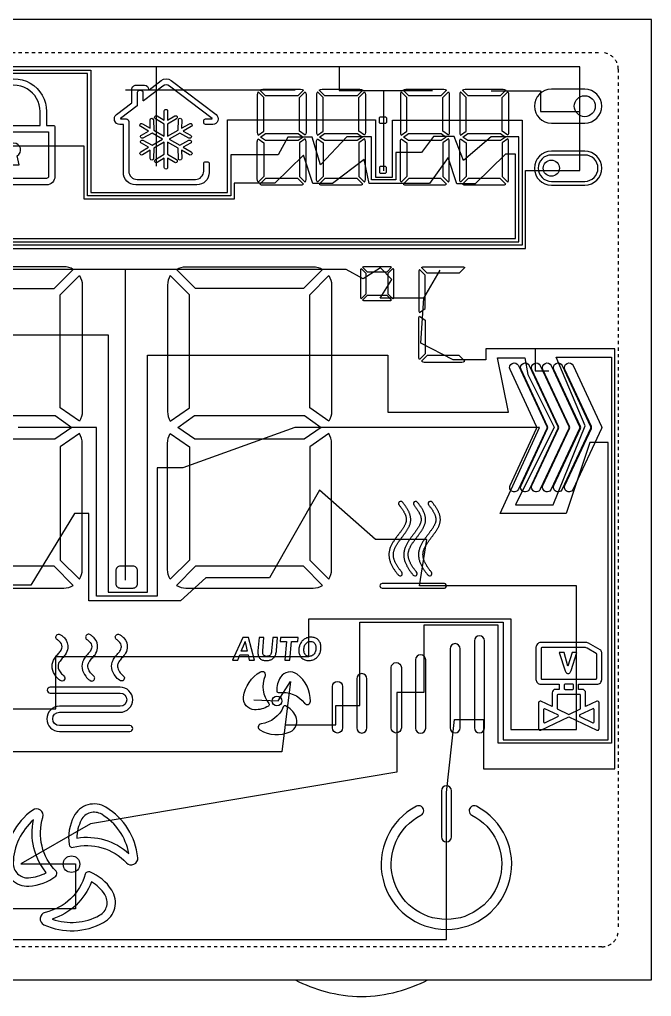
# Model space of a CAD drawing. Header units: millimetres. Extents: x 1946 to 4611, y 2266 to 2855.
# Drawn here: x 3378.2 to 3416.3, y 2679.7 to 2738.7 of the extents above; entities that cross this region are included whole.
import ezdxf

# ---------------------------------------------------------------- set-up
doc = ezdxf.new("R2010")
doc.units = ezdxf.units.MM
doc.linetypes.add('DASHED', pattern=[0.2, 0.1, -0.1])
doc.layers.add('com', color=1, linetype='Continuous')
doc.layers.add('DWG', color=7, linetype='Continuous')

# ---------------------------------------------------------------- blocks, each defined once
blk = doc.blocks.new('SPC')
at = {"layer": 'DWG'}
for points in [[(35.99, 52.44), (35.99, 51.608), (36.378, 51.608, -0.414214), (36.499, 51.487), (36.499, 48.528, -0.414214), (35.986, 48.015), (32.06, 48.015, -0.414214), (31.547, 48.528), (31.547, 51.487, -0.414214), (31.668, 51.608), (32.056, 51.608), (32.056, 52.44, -1.006943)], [(43.017, 53.979), (41.85, 53.092, -0.620396), (41.824, 53.105), (41.824, 53.588, 0.413587), (41.708, 53.704), (41.587, 53.705, 0.41484), (41.471, 53.589), (41.471, 52.811, -0.234266), (41.465, 52.798), (40.454, 52.03, 0.718034), (40.465, 52), (40.794, 52, -0.41411), (40.959, 51.834), (40.959, 48.844, 0.414214), (41.456, 48.346), (44.979, 48.346, 0.414214), (45.476, 48.844), (45.476, 49.299, -0.414214), (45.592, 49.415), (45.691, 49.415, -0.414214), (45.808, 49.299), (45.808, 48.761, -0.414214), (45.062, 48.015), (41.374, 48.015, -0.414214), (40.628, 48.761), (40.628, 51.652, 0.41411), (40.611, 51.668), (40.415, 51.669, -0.718034), (40.215, 52.264), (41.133, 52.963, 0.234266), (41.14, 52.976), (41.14, 53.788, -0.41484), (41.389, 54.036), (41.907, 54.035, -0.413587), (42.155, 53.787), (42.155, 53.773, 0.620396), (42.182, 53.76), (42.917, 54.319, -0.337132), (43.519, 54.319), (46.223, 52.262, -0.718303), (46.022, 51.667), (45.592, 51.667, -0.41411), (45.476, 51.783), (45.476, 51.882, -0.414318), (45.592, 51.998), (45.973, 51.998, 0.718303), (45.983, 52.028), (43.418, 53.979, 0.337132)], [(32.443, 51.608), (35.603, 51.608), (35.603, 52.44, 1.008178), (32.443, 52.441)], [(51.328, 53.791, -0.136063), (51.498, 53.744), (51.155, 53.398), (49.217, 53.398), (48.873, 53.744, -0.136063), (49.044, 53.791)], [(54.906, 53.791, -0.136063), (55.077, 53.744), (54.733, 53.398), (52.795, 53.398), (52.451, 53.744, -0.136063), (52.622, 53.791)], [(59.966, 53.791, -0.136063), (60.137, 53.744), (59.793, 53.398), (57.855, 53.398), (57.511, 53.744, -0.136063), (57.682, 53.791)], [(63.544, 53.791, -0.136063), (63.715, 53.744), (63.371, 53.398), (61.433, 53.398), (61.09, 53.744, -0.136063), (61.26, 53.791)], [(68.476, 51.743, 1), (68.476, 53.791), (66.459, 53.791, 1), (66.459, 51.743)], [(48.712, 51.187, 0.139094), (48.762, 51.013), (49.105, 51.255), (49.105, 53.288), (48.762, 53.634, 0.139094), (48.712, 53.46)], [(51.659, 51.187, -0.139094), (51.61, 51.013), (51.266, 51.255), (51.266, 53.288), (51.61, 53.634, -0.139094), (51.659, 53.46)], [(52.29, 51.187, 0.139094), (52.34, 51.013), (52.683, 51.255), (52.683, 53.288), (52.34, 53.634, 0.139094), (52.29, 53.46)], [(55.237, 51.187, -0.139094), (55.188, 51.013), (54.844, 51.255), (54.844, 53.288), (55.188, 53.634, -0.139094), (55.237, 53.46)], [(57.351, 51.187, 0.139094), (57.4, 51.013), (57.744, 51.255), (57.744, 53.288), (57.4, 53.634, 0.139094), (57.351, 53.46)], [(60.298, 51.187, -0.139094), (60.248, 51.013), (59.905, 51.255), (59.905, 53.288), (60.248, 53.634, -0.139094), (60.298, 53.46)], [(60.929, 51.187, 0.139094), (60.978, 51.013), (61.322, 51.255), (61.322, 53.288), (60.978, 53.634, 0.139094), (60.929, 53.46)], [(63.876, 51.187, -0.139094), (63.826, 51.013), (63.483, 51.255), (63.483, 53.288), (63.826, 53.634, -0.139094), (63.876, 53.46)], [(43.727, 49.365), (43.301, 49.624), (43.301, 49.073, -1.030478), (43.097, 49.073), (43.097, 49.624), (42.67, 49.365, -1), (42.564, 49.54), (43.097, 49.863), (43.097, 50.595), (42.462, 50.229), (42.449, 49.607, -1), (42.245, 49.611), (42.255, 50.11), (41.779, 49.834, -1.030478), (41.676, 50.011), (42.153, 50.286), (41.716, 50.526, -1), (41.814, 50.705), (42.36, 50.406), (42.995, 50.772), (42.36, 51.139), (41.814, 50.839, -1), (41.716, 51.018), (42.153, 51.258), (41.676, 51.533, -1.030478), (41.779, 51.71), (42.255, 51.435), (42.245, 51.933, -1), (42.449, 51.938), (42.462, 51.315), (43.097, 50.949), (43.097, 51.682), (42.564, 52.005, -1), (42.67, 52.179), (43.097, 51.921), (43.097, 52.471, -1.030478), (43.301, 52.471), (43.301, 51.921), (43.727, 52.179, -1), (43.833, 52.005), (43.301, 51.682), (43.301, 50.949), (43.936, 51.315), (43.949, 51.936, -1.021645), (44.153, 51.931), (44.142, 51.435), (44.619, 51.71, -1.030478), (44.721, 51.533), (44.245, 51.258), (44.682, 51.018, -1), (44.583, 50.839), (44.038, 51.139), (43.403, 50.772), (44.038, 50.406), (44.583, 50.705, -1), (44.682, 50.526), (44.245, 50.286), (44.721, 50.011, -1.030478), (44.619, 49.834), (44.142, 50.11), (44.153, 49.611, -1), (43.949, 49.607), (43.936, 50.229), (43.301, 50.595), (43.301, 49.863), (43.833, 49.54, -1.003444)], [(56.159, 52.126), (56.429, 52.126, -0.414214), (56.5, 52.055), (56.5, 51.786, -0.414214), (56.429, 51.715), (56.159, 51.715, -0.414214), (56.088, 51.786), (56.088, 52.055, -0.414214)], [(36.112, 51.221), (36.112, 48.528, -0.414214), (35.986, 48.402), (32.06, 48.402, -0.414214), (31.934, 48.528), (31.934, 51.221)], [(48.712, 50.619, -0.139094), (48.762, 50.793), (49.105, 50.551), (49.105, 48.518), (48.762, 48.172, -0.139094), (48.712, 48.346)], [(51.659, 50.619, 0.139094), (51.61, 50.793), (51.266, 50.551), (51.266, 48.518), (51.61, 48.172, 0.139094), (51.659, 48.346)], [(52.29, 50.619, -0.139094), (52.34, 50.793), (52.683, 50.551), (52.683, 48.518), (52.34, 48.172, -0.139094), (52.29, 48.346)], [(55.237, 50.619, 0.139094), (55.188, 50.793), (54.844, 50.551), (54.844, 48.518), (55.188, 48.172, 0.139094), (55.237, 48.346)], [(57.351, 50.619, -0.139094), (57.4, 50.793), (57.744, 50.551), (57.744, 48.518), (57.4, 48.172, -0.139094), (57.351, 48.346)], [(60.298, 50.619, 0.139094), (60.248, 50.793), (59.905, 50.551), (59.905, 48.518), (60.248, 48.172, 0.139094), (60.298, 48.346)], [(60.929, 50.619, -0.139094), (60.978, 50.793), (61.322, 50.551), (61.322, 48.518), (60.978, 48.172, -0.139094), (60.929, 48.346)], [(63.876, 50.619, 0.139094), (63.826, 50.793), (63.483, 50.551), (63.483, 48.518), (63.826, 48.172, 0.139094), (63.876, 48.346)], [(34.219, 49.774, 3.847294), (33.827, 49.774), (33.706, 49.222), (34.34, 49.222)], [(66.459, 50.046, 1), (66.459, 47.998), (68.476, 47.998, 1), (68.476, 50.046)], [(68.476, 48.227, 1), (68.476, 49.816), (66.459, 49.816, 1), (66.459, 48.227)], [(56.159, 48.715), (56.429, 48.715, 0.414214), (56.5, 48.786), (56.5, 49.055, 0.414214), (56.429, 49.126), (56.159, 49.126, 0.414214), (56.088, 49.055), (56.088, 48.786, 0.414214)], [(51.328, 48.015, 0.136063), (51.498, 48.062), (51.155, 48.408), (49.217, 48.408), (48.873, 48.062, 0.136063), (49.044, 48.015)], [(54.906, 48.015, 0.136063), (55.077, 48.062), (54.733, 48.408), (52.795, 48.408), (52.451, 48.062, 0.136063), (52.622, 48.015)], [(59.966, 48.015, 0.136063), (60.137, 48.062), (59.793, 48.408), (57.855, 48.408), (57.511, 48.062, 0.136063), (57.682, 48.015)], [(63.544, 48.015, 0.136063), (63.715, 48.062), (63.371, 48.408), (61.433, 48.408), (61.09, 48.062, 0.136063), (61.26, 48.015)], [(29.358, 43.069, 0.136063), (28.784, 42.91), (29.938, 41.749), (36.45, 41.749), (37.604, 42.91, 0.136063), (37.031, 43.069)], [(38.144, 34.321, -0.139094), (37.978, 33.736), (36.824, 34.548), (36.824, 41.379), (37.978, 42.54, -0.139094), (38.144, 41.955)], [(43.293, 34.321, 0.139094), (43.459, 33.736), (44.613, 34.548), (44.613, 41.379), (43.459, 42.54, 0.139094), (43.293, 41.955)], [(52.079, 43.069, -0.136063), (52.653, 42.91), (51.499, 41.749), (44.987, 41.749), (43.833, 42.91, -0.136063), (44.406, 43.069)], [(53.193, 34.321, -0.139094), (53.027, 33.736), (51.873, 34.548), (51.873, 41.379), (53.027, 42.54, -0.139094), (53.193, 41.955)], [(54.986, 42.957), (55.265, 42.676), (55.265, 42.047), (55.265, 41.418), (54.986, 41.137, -0.139094), (54.951, 41.26), (54.951, 42.834, -0.139094)], [(56.542, 42.754), (56.821, 43.035, 0.136063), (56.701, 43.069), (55.185, 43.069, 0.136063), (55.064, 43.035), (55.344, 42.754)], [(56.62, 42.047), (56.62, 42.676), (56.9, 42.957, -0.139094), (56.935, 42.834), (56.935, 41.26, -0.139094), (56.9, 41.137), (56.62, 41.418)], [(58.455, 40.473, 0.139094), (58.504, 40.299), (58.846, 40.54), (58.846, 42.567), (58.504, 42.912, 0.139094), (58.455, 42.738)], [(61.062, 43.069, -0.136063), (61.232, 43.021), (60.89, 42.677), (58.957, 42.677), (58.615, 43.021, -0.136063), (58.785, 43.069)], [(56.701, 41.026, 0.136063), (56.821, 41.059), (56.542, 41.34), (55.344, 41.34), (55.064, 41.059, 0.136063), (55.185, 41.026)], [(58.455, 39.907, -0.139094), (58.504, 40.08), (58.846, 39.839), (58.846, 37.812), (58.504, 37.468, -0.139094), (58.455, 37.641)], [(61.062, 37.311, 0.136063), (61.232, 37.358), (60.89, 37.702), (58.957, 37.702), (58.615, 37.358, 0.136063), (58.785, 37.311)], [(63.968, 36.868, -1), (64.468, 37.101), (66.185, 33.421, -0.221646), (66.185, 33.311), (64.471, 29.638, -1.013416), (63.968, 29.864), (65.572, 33.303, 0.221714), (65.572, 33.43)], [(64.629, 36.868, -1), (65.129, 37.101), (66.845, 33.421, -0.221646), (66.845, 33.311), (65.132, 29.638, -1.013416), (64.629, 29.864), (66.233, 33.303, 0.221714), (66.233, 33.43)], [(65.29, 36.868, -1), (65.79, 37.101), (67.506, 33.421, -0.221646), (67.506, 33.311), (65.793, 29.638, -1.013416), (65.29, 29.864), (66.893, 33.303, 0.221714), (66.893, 33.43)], [(65.95, 36.868, -1), (66.45, 37.101), (68.167, 33.421, -0.221646), (68.167, 33.311), (66.453, 29.638, -1.013416), (65.95, 29.864), (67.554, 33.303, 0.221714), (67.554, 33.43)], [(66.611, 36.868, -1), (67.111, 37.101), (68.827, 33.421, -0.221646), (68.827, 33.311), (67.114, 29.638, -1.013416), (66.611, 29.864), (68.215, 33.303, 0.221714), (68.215, 33.43)], [(67.272, 36.868, -1), (67.772, 37.101), (69.488, 33.421, -0.221646), (69.488, 33.311), (67.775, 29.638, -1.013416), (67.272, 29.864), (68.875, 33.303, 0.221714), (68.875, 33.43)], [(38.144, 32.412, 0.139094), (37.978, 32.997), (36.824, 32.185), (36.824, 25.354), (37.978, 24.193, 0.139094), (38.144, 24.778)], [(43.293, 32.412, -0.139094), (43.459, 32.997), (44.613, 32.185), (44.613, 25.354), (43.459, 24.193, -0.139094), (43.293, 24.778)], [(53.193, 32.412, 0.139094), (53.027, 32.997), (51.873, 32.185), (51.873, 25.354), (53.027, 24.193, 0.139094), (53.193, 24.778)], [(57.434, 24.62), (57.422, 24.635), (57.397, 24.665), (57.373, 24.696), (57.349, 24.726), (57.325, 24.757), (57.302, 24.788), (57.279, 24.82), (57.256, 24.851), (57.233, 24.883), (57.211, 24.915), (57.19, 24.948), (57.169, 24.98), (57.148, 25.013), (57.128, 25.047), (57.109, 25.08), (57.09, 25.115), (57.072, 25.149), (57.054, 25.184), (57.038, 25.219), (57.022, 25.255), (57.007, 25.291), (56.993, 25.327), (56.981, 25.364), (56.969, 25.401), (56.958, 25.439), (56.949, 25.476), (56.942, 25.515), (56.935, 25.553), (56.931, 25.592), (56.927, 25.63), (56.926, 25.669), (56.926, 25.708), (56.928, 25.747), (56.932, 25.786), (56.938, 25.824), (56.945, 25.863), (56.954, 25.901), (56.965, 25.938), (56.977, 25.975), (56.99, 26.012), (57.005, 26.048), (57.02, 26.083), (57.037, 26.119), (57.054, 26.154), (57.072, 26.188), (57.091, 26.222), (57.111, 26.256), (57.131, 26.289), (57.151, 26.322), (57.172, 26.355), (57.194, 26.387), (57.215, 26.42), (57.238, 26.452), (57.26, 26.484), (57.283, 26.515), (57.305, 26.547), (57.328, 26.578), (57.352, 26.61), (57.375, 26.641), (57.398, 26.672), (57.422, 26.703), (57.445, 26.734), (57.469, 26.765), (57.492, 26.796), (57.515, 26.828), (57.539, 26.859), (57.562, 26.89), (57.585, 26.921), (57.608, 26.953), (57.631, 26.984), (57.653, 27.016), (57.675, 27.048), (57.697, 27.08), (57.719, 27.113), (57.74, 27.145), (57.761, 27.178), (57.781, 27.212), (57.801, 27.245), (57.82, 27.279), (57.839, 27.313), (57.856, 27.348), (57.873, 27.383), (57.889, 27.419), (57.904, 27.454), (57.918, 27.491), (57.931, 27.528), (57.942, 27.565), (57.952, 27.603), (57.96, 27.641), (57.966, 27.679), (57.971, 27.718), (57.974, 27.757), (57.975, 27.795), (57.974, 27.834), (57.972, 27.873), (57.968, 27.912), (57.962, 27.951), (57.955, 27.989), (57.947, 28.027), (57.937, 28.065), (57.926, 28.102), (57.913, 28.139), (57.9, 28.175), (57.886, 28.212), (57.87, 28.247), (57.854, 28.283), (57.837, 28.318), (57.819, 28.352), (57.801, 28.387), (57.782, 28.421), (57.762, 28.454), (57.742, 28.487), (57.721, 28.52), (57.699, 28.553), (57.677, 28.585), (57.655, 28.617), (57.633, 28.649), (57.61, 28.68), (57.586, 28.711), (57.563, 28.742), (57.539, 28.773), (57.515, 28.803), (57.49, 28.834), (57.474, 28.853, 1), (57.265, 28.682), (57.281, 28.663), (57.304, 28.635), (57.326, 28.606), (57.349, 28.577), (57.371, 28.548), (57.393, 28.52), (57.414, 28.491), (57.435, 28.461), (57.455, 28.432), (57.475, 28.403), (57.494, 28.374), (57.512, 28.344), (57.53, 28.315), (57.548, 28.285), (57.564, 28.256), (57.58, 28.226), (57.596, 28.197), (57.61, 28.167), (57.624, 28.138), (57.636, 28.108), (57.648, 28.079), (57.659, 28.05), (57.668, 28.021), (57.677, 27.992), (57.684, 27.963), (57.691, 27.935), (57.696, 27.907), (57.7, 27.879), (57.703, 27.851), (57.704, 27.824), (57.705, 27.797), (57.704, 27.77), (57.702, 27.744), (57.699, 27.717), (57.695, 27.691), (57.689, 27.665), (57.682, 27.638), (57.674, 27.611), (57.664, 27.583), (57.654, 27.555), (57.642, 27.526), (57.629, 27.497), (57.615, 27.468), (57.6, 27.439), (57.584, 27.41), (57.567, 27.38), (57.55, 27.351), (57.531, 27.321), (57.513, 27.291), (57.493, 27.261), (57.473, 27.231), (57.453, 27.201), (57.432, 27.171), (57.411, 27.141), (57.389, 27.111), (57.367, 27.081), (57.345, 27.05), (57.322, 27.02), (57.299, 26.989), (57.276, 26.959), (57.253, 26.928), (57.23, 26.897), (57.206, 26.866), (57.182, 26.834), (57.159, 26.802), (57.135, 26.771), (57.111, 26.738), (57.087, 26.706), (57.063, 26.673), (57.04, 26.64), (57.016, 26.606), (56.992, 26.572), (56.969, 26.537), (56.946, 26.502), (56.923, 26.466), (56.9, 26.43), (56.878, 26.393), (56.856, 26.355), (56.835, 26.316), (56.814, 26.277), (56.794, 26.236), (56.774, 26.195), (56.755, 26.152), (56.738, 26.108), (56.721, 26.063), (56.706, 26.017), (56.693, 25.969), (56.681, 25.92), (56.671, 25.869), (56.664, 25.818), (56.659, 25.767), (56.656, 25.716), (56.656, 25.665), (56.658, 25.614), (56.662, 25.564), (56.668, 25.515), (56.676, 25.466), (56.686, 25.418), (56.697, 25.371), (56.71, 25.324), (56.724, 25.279), (56.74, 25.235), (56.756, 25.191), (56.774, 25.149), (56.792, 25.107), (56.811, 25.066), (56.831, 25.026), (56.852, 24.986), (56.874, 24.948), (56.895, 24.91), (56.918, 24.872), (56.941, 24.836), (56.964, 24.8), (56.988, 24.764), (57.012, 24.729), (57.036, 24.694), (57.061, 24.66), (57.085, 24.627), (57.111, 24.593), (57.136, 24.561), (57.161, 24.528), (57.187, 24.496), (57.213, 24.464), (57.226, 24.449, 1)], [(58.329, 24.62), (58.317, 24.635), (58.293, 24.665), (58.268, 24.696), (58.244, 24.726), (58.22, 24.757), (58.197, 24.788), (58.174, 24.82), (58.151, 24.851), (58.129, 24.883), (58.107, 24.915), (58.085, 24.948), (58.064, 24.98), (58.043, 25.013), (58.023, 25.047), (58.004, 25.08), (57.985, 25.115), (57.967, 25.149), (57.95, 25.184), (57.933, 25.219), (57.917, 25.255), (57.902, 25.291), (57.889, 25.327), (57.876, 25.364), (57.864, 25.401), (57.854, 25.439), (57.845, 25.476), (57.837, 25.515), (57.831, 25.553), (57.826, 25.592), (57.823, 25.63), (57.821, 25.669), (57.821, 25.708), (57.823, 25.747), (57.827, 25.786), (57.833, 25.824), (57.84, 25.863), (57.849, 25.901), (57.86, 25.938), (57.872, 25.975), (57.885, 26.012), (57.9, 26.048), (57.915, 26.083), (57.932, 26.119), (57.949, 26.154), (57.967, 26.188), (57.986, 26.222), (58.006, 26.256), (58.026, 26.289), (58.047, 26.322), (58.068, 26.355), (58.089, 26.387), (58.111, 26.42), (58.133, 26.452), (58.155, 26.484), (58.178, 26.515), (58.201, 26.547), (58.224, 26.578), (58.247, 26.61), (58.27, 26.641), (58.293, 26.672), (58.317, 26.703), (58.34, 26.734), (58.364, 26.765), (58.387, 26.796), (58.411, 26.828), (58.434, 26.859), (58.457, 26.89), (58.48, 26.921), (58.503, 26.953), (58.526, 26.984), (58.548, 27.016), (58.571, 27.048), (58.592, 27.08), (58.614, 27.113), (58.635, 27.145), (58.656, 27.178), (58.676, 27.212), (58.696, 27.245), (58.715, 27.279), (58.734, 27.313), (58.752, 27.348), (58.769, 27.383), (58.785, 27.419), (58.8, 27.454), (58.813, 27.491), (58.826, 27.528), (58.837, 27.565), (58.847, 27.603), (58.855, 27.641), (58.862, 27.679), (58.866, 27.718), (58.869, 27.757), (58.87, 27.795), (58.87, 27.834), (58.867, 27.873), (58.863, 27.912), (58.858, 27.951), (58.85, 27.989), (58.842, 28.027), (58.832, 28.065), (58.821, 28.102), (58.809, 28.139), (58.795, 28.175), (58.781, 28.212), (58.766, 28.247), (58.749, 28.283), (58.732, 28.318), (58.715, 28.352), (58.696, 28.387), (58.677, 28.421), (58.657, 28.454), (58.637, 28.487), (58.616, 28.52), (58.595, 28.553), (58.573, 28.585), (58.551, 28.617), (58.528, 28.649), (58.505, 28.68), (58.482, 28.711), (58.458, 28.742), (58.434, 28.773), (58.41, 28.803), (58.385, 28.834), (58.369, 28.853, 1), (58.16, 28.682), (58.176, 28.663), (58.199, 28.635), (58.222, 28.606), (58.244, 28.577), (58.266, 28.548), (58.288, 28.52), (58.309, 28.491), (58.33, 28.461), (58.35, 28.432), (58.37, 28.403), (58.389, 28.374), (58.408, 28.344), (58.426, 28.315), (58.443, 28.285), (58.46, 28.256), (58.476, 28.226), (58.491, 28.197), (58.505, 28.167), (58.519, 28.138), (58.531, 28.108), (58.543, 28.079), (58.554, 28.05), (58.563, 28.021), (58.572, 27.992), (58.58, 27.963), (58.586, 27.935), (58.591, 27.907), (58.595, 27.879), (58.598, 27.851), (58.6, 27.824), (58.6, 27.797), (58.599, 27.77), (58.598, 27.744), (58.594, 27.717), (58.59, 27.691), (58.584, 27.665), (58.577, 27.638), (58.569, 27.611), (58.56, 27.583), (58.549, 27.555), (58.537, 27.526), (58.524, 27.497), (58.51, 27.468), (58.495, 27.439), (58.479, 27.41), (58.462, 27.38), (58.445, 27.351), (58.427, 27.321), (58.408, 27.291), (58.389, 27.261), (58.369, 27.231), (58.348, 27.201), (58.327, 27.171), (58.306, 27.141), (58.284, 27.111), (58.262, 27.081), (58.24, 27.05), (58.217, 27.02), (58.195, 26.989), (58.171, 26.959), (58.148, 26.928), (58.125, 26.897), (58.101, 26.866), (58.078, 26.834), (58.054, 26.802), (58.03, 26.771), (58.006, 26.738), (57.982, 26.706), (57.959, 26.673), (57.935, 26.64), (57.911, 26.606), (57.888, 26.572), (57.864, 26.537), (57.841, 26.502), (57.818, 26.466), (57.796, 26.43), (57.773, 26.393), (57.751, 26.355), (57.73, 26.316), (57.709, 26.277), (57.689, 26.236), (57.669, 26.195), (57.651, 26.152), (57.633, 26.108), (57.617, 26.063), (57.602, 26.017), (57.588, 25.969), (57.576, 25.92), (57.567, 25.869), (57.559, 25.818), (57.554, 25.767), (57.552, 25.716), (57.551, 25.665), (57.553, 25.614), (57.557, 25.564), (57.563, 25.515), (57.571, 25.466), (57.581, 25.418), (57.592, 25.371), (57.605, 25.324), (57.619, 25.279), (57.635, 25.235), (57.651, 25.191), (57.669, 25.149), (57.687, 25.107), (57.707, 25.066), (57.727, 25.026), (57.747, 24.986), (57.769, 24.948), (57.791, 24.91), (57.813, 24.872), (57.836, 24.836), (57.859, 24.8), (57.883, 24.764), (57.907, 24.729), (57.931, 24.694), (57.956, 24.66), (57.981, 24.627), (58.006, 24.593), (58.031, 24.561), (58.057, 24.528), (58.082, 24.496), (58.108, 24.464), (58.121, 24.449, 1)], [(59.219, 24.621), (59.207, 24.635), (59.183, 24.665), (59.159, 24.696), (59.134, 24.727), (59.111, 24.757), (59.087, 24.788), (59.064, 24.82), (59.041, 24.851), (59.019, 24.883), (58.997, 24.915), (58.975, 24.948), (58.954, 24.98), (58.934, 25.014), (58.914, 25.047), (58.894, 25.081), (58.875, 25.115), (58.857, 25.149), (58.84, 25.184), (58.823, 25.219), (58.807, 25.255), (58.793, 25.291), (58.779, 25.327), (58.766, 25.364), (58.754, 25.401), (58.744, 25.439), (58.735, 25.477), (58.727, 25.515), (58.721, 25.553), (58.716, 25.592), (58.713, 25.631), (58.711, 25.67), (58.712, 25.708), (58.714, 25.747), (58.717, 25.786), (58.723, 25.825), (58.73, 25.863), (58.74, 25.901), (58.75, 25.938), (58.762, 25.975), (58.776, 26.012), (58.79, 26.048), (58.806, 26.084), (58.822, 26.119), (58.84, 26.154), (58.858, 26.188), (58.877, 26.222), (58.896, 26.256), (58.916, 26.289), (58.937, 26.322), (58.958, 26.355), (58.979, 26.388), (59.001, 26.42), (59.023, 26.452), (59.045, 26.484), (59.068, 26.516), (59.091, 26.547), (59.114, 26.579), (59.137, 26.61), (59.16, 26.641), (59.184, 26.672), (59.207, 26.703), (59.231, 26.734), (59.254, 26.765), (59.277, 26.797), (59.301, 26.828), (59.324, 26.859), (59.347, 26.89), (59.37, 26.922), (59.393, 26.953), (59.416, 26.985), (59.439, 27.016), (59.461, 27.048), (59.483, 27.081), (59.504, 27.113), (59.526, 27.146), (59.546, 27.179), (59.567, 27.212), (59.586, 27.245), (59.606, 27.279), (59.624, 27.314), (59.642, 27.348), (59.659, 27.383), (59.675, 27.419), (59.69, 27.455), (59.704, 27.491), (59.716, 27.528), (59.728, 27.565), (59.737, 27.603), (59.746, 27.641), (59.752, 27.679), (59.757, 27.718), (59.759, 27.757), (59.76, 27.796), (59.76, 27.835), (59.757, 27.873), (59.753, 27.912), (59.748, 27.951), (59.741, 27.989), (59.732, 28.027), (59.722, 28.065), (59.711, 28.102), (59.699, 28.139), (59.686, 28.176), (59.671, 28.212), (59.656, 28.248), (59.64, 28.283), (59.623, 28.318), (59.605, 28.353), (59.586, 28.387), (59.567, 28.421), (59.547, 28.454), (59.527, 28.487), (59.506, 28.52), (59.485, 28.553), (59.463, 28.585), (59.441, 28.617), (59.418, 28.649), (59.395, 28.68), (59.372, 28.711), (59.348, 28.742), (59.324, 28.773), (59.3, 28.804), (59.276, 28.834), (59.259, 28.854, 1), (59.051, 28.682), (59.066, 28.664), (59.089, 28.635), (59.112, 28.606), (59.134, 28.578), (59.156, 28.549), (59.178, 28.52), (59.199, 28.491), (59.22, 28.462), (59.24, 28.432), (59.26, 28.403), (59.279, 28.374), (59.298, 28.345), (59.316, 28.315), (59.333, 28.286), (59.35, 28.256), (59.366, 28.227), (59.381, 28.197), (59.396, 28.168), (59.409, 28.138), (59.422, 28.109), (59.433, 28.079), (59.444, 28.05), (59.454, 28.021), (59.462, 27.992), (59.47, 27.963), (59.476, 27.935), (59.481, 27.907), (59.485, 27.879), (59.488, 27.851), (59.49, 27.824), (59.49, 27.797), (59.49, 27.77), (59.488, 27.744), (59.485, 27.718), (59.48, 27.691), (59.475, 27.665), (59.468, 27.638), (59.459, 27.611), (59.45, 27.583), (59.439, 27.555), (59.427, 27.526), (59.414, 27.497), (59.4, 27.468), (59.385, 27.439), (59.369, 27.41), (59.353, 27.38), (59.335, 27.351), (59.317, 27.321), (59.298, 27.291), (59.279, 27.261), (59.259, 27.232), (59.238, 27.202), (59.218, 27.172), (59.196, 27.141), (59.175, 27.111), (59.153, 27.081), (59.13, 27.051), (59.108, 27.02), (59.085, 26.99), (59.062, 26.959), (59.038, 26.928), (59.015, 26.897), (58.991, 26.866), (58.968, 26.834), (58.944, 26.803), (58.92, 26.771), (58.896, 26.739), (58.873, 26.706), (58.849, 26.673), (58.825, 26.64), (58.801, 26.606), (58.778, 26.572), (58.755, 26.537), (58.731, 26.502), (58.708, 26.467), (58.686, 26.43), (58.664, 26.393), (58.642, 26.355), (58.62, 26.317), (58.599, 26.277), (58.579, 26.237), (58.56, 26.195), (58.541, 26.152), (58.523, 26.108), (58.507, 26.063), (58.492, 26.017), (58.478, 25.969), (58.466, 25.92), (58.457, 25.87), (58.449, 25.819), (58.444, 25.768), (58.442, 25.716), (58.441, 25.665), (58.443, 25.615), (58.447, 25.564), (58.453, 25.515), (58.461, 25.466), (58.471, 25.418), (58.483, 25.371), (58.495, 25.325), (58.51, 25.279), (58.525, 25.235), (58.542, 25.191), (58.559, 25.149), (58.578, 25.107), (58.597, 25.066), (58.617, 25.026), (58.638, 24.987), (58.659, 24.948), (58.681, 24.91), (58.703, 24.873), (58.726, 24.836), (58.749, 24.8), (58.773, 24.764), (58.797, 24.729), (58.821, 24.695), (58.846, 24.661), (58.871, 24.627), (58.896, 24.594), (58.921, 24.561), (58.947, 24.528), (58.973, 24.496), (58.998, 24.464), (59.011, 24.449, 1)], [(37.031, 23.664, 0.136063), (37.604, 23.823), (36.45, 24.984), (29.938, 24.984), (28.784, 23.823, 0.136063), (29.358, 23.664)], [(41.487, 23.939), (41.487, 24.709, 0.414214), (41.212, 24.984), (40.442, 24.984, 0.414214), (40.167, 24.709), (40.167, 23.939, 0.414214), (40.442, 23.664), (41.212, 23.664, 0.414214)], [(52.079, 23.664, 0.136063), (52.653, 23.823), (51.499, 24.984), (44.987, 24.984), (43.833, 23.823, 0.136063), (44.406, 23.664)], [(60.003, 23.664, 1.002396), (60.003, 23.935), (56.251, 23.935, 1), (56.251, 23.664)], [(36.631, 20.555, -1.00001), (36.841, 20.844), (36.878, 20.817), (36.915, 20.79, -0.043579), (37.069, 20.655, -0.221004), (37.279, 20.032, -0.120901), (37.123, 19.642, -0.029126), (36.938, 19.422, 0.046117), (36.767, 19.2, 0.09316), (36.695, 19.028, 0.133309), (36.723, 18.773, 0.037763), (36.768, 18.674, 0.081683), (36.96, 18.435, 0.01094), (37.04, 18.366, -1), (36.811, 18.092), (36.805, 18.097, -0.055524), (36.563, 18.338, -0.125176), (36.341, 18.822, -0.167914), (36.419, 19.309, -0.050698), (36.579, 19.551, -0.008725), (36.76, 19.759, 0.089231), (36.898, 19.973, 0.092816), (36.927, 20.116, 0.215759), (36.774, 20.444, 0.024091)], [(38.426, 20.555, -0.024091), (38.569, 20.444, -0.215759), (38.722, 20.116, -0.092816), (38.693, 19.973, -0.089231), (38.555, 19.76, 0.008725), (38.374, 19.551, 0.050698), (38.214, 19.309, 0.167914), (38.137, 18.822, 0.125176), (38.359, 18.338, 0.055524), (38.6, 18.097), (38.606, 18.092, 1), (38.835, 18.366, -0.01094), (38.755, 18.436, -0.081683), (38.564, 18.674, -0.037763), (38.519, 18.773, -0.133309), (38.49, 19.028, -0.09316), (38.563, 19.2, -0.046117), (38.734, 19.422, 0.029126), (38.919, 19.642, 0.120901), (39.075, 20.032, 0.221004), (38.865, 20.656, 0.043579), (38.711, 20.79), (38.674, 20.818), (38.637, 20.844, 1.00001)], [(40.216, 20.557, -1.000011), (40.427, 20.847), (40.464, 20.82), (40.501, 20.793, -0.043579), (40.655, 20.658, -0.221004), (40.865, 20.034, -0.120901), (40.709, 19.645, -0.029126), (40.524, 19.424, 0.046117), (40.353, 19.202, 0.09316), (40.28, 19.03, 0.133309), (40.309, 18.776, 0.037763), (40.354, 18.676, 0.081683), (40.545, 18.438, 0.01094), (40.626, 18.369, -1), (40.396, 18.094), (40.39, 18.099, -0.055524), (40.149, 18.34, -0.125176), (39.927, 18.825, -0.167914), (40.004, 19.312, -0.050698), (40.164, 19.554, -0.008725), (40.345, 19.762, 0.089231), (40.483, 19.975, 0.092816), (40.512, 20.119, 0.215759), (40.36, 20.447, 0.024091)], [(61.811, 15.217, 1), (62.422, 15.217), (62.422, 20.476, 1), (61.811, 20.476)], [(60.343, 15.217, 1), (60.954, 15.217), (60.954, 20.002, 1), (60.343, 20.002)], [(68.597, 20.373), (65.819, 20.373, 0.414214), (65.531, 20.086), (65.531, 18.146, 0.414214), (65.819, 17.858), (66.929, 17.858), (66.929, 17.545), (66.71, 17.545, 0.414214), (66.506, 17.341), (66.506, 16.507), (65.833, 16.827, 0.551425), (65.688, 16.735), (65.688, 15.177, 0.551425), (65.833, 15.085), (67.516, 15.887), (69.198, 15.085, 0.551425), (69.344, 15.177), (69.344, 16.735, 0.551425), (69.198, 16.827), (68.526, 16.507), (68.526, 17.341, 0.414214), (68.322, 17.545), (68.103, 17.545), (68.103, 17.858), (69.213, 17.858, 0.414214), (69.5, 18.146), (69.5, 19.766, 0.267949), (69.398, 19.942), (68.699, 20.346, 0.131652)], [(68.515, 20.067), (65.888, 20.067, 0.414214), (65.837, 20.016), (65.837, 18.215, 0.414214), (65.888, 18.164), (69.143, 18.164, 0.414214), (69.194, 18.215), (69.194, 19.677, 0.267949), (69.169, 19.722), (68.617, 20.04, 0.131652)], [(58.263, 15.206, 1), (58.875, 15.206), (58.875, 19.332, 1), (58.263, 19.332)], [(57.407, 15.217, -1), (56.795, 15.217), (56.795, 18.859, -1), (57.407, 18.859)], [(49.179, 18.358, 0.274501), (49.407, 16.683, -0.445572), (49.382, 16.538, -0.155042), (48.538, 16.316, -0.43554), (47.886, 17.091, -0.237759), (48.9, 18.607, -0.716217)], [(50.119, 18.284, 0.155042), (49.889, 17.442, 0.445572), (50.003, 17.348, -0.274501), (51.567, 16.708, 0.716217), (51.923, 16.825, 0.237759), (51.117, 18.461, 0.43554)], [(55.327, 18.189, 1), (54.715, 18.189), (54.715, 15.217, 1), (55.327, 15.217)], [(53.859, 15.217, -1), (53.247, 15.217), (53.247, 17.716, -1), (53.859, 17.716)], [(67.234, 17.596, 0.414214), (67.285, 17.545), (67.746, 17.545, 0.414214), (67.797, 17.596), (67.797, 17.807, 0.414214), (67.746, 17.858), (67.285, 17.858, 0.414214), (67.234, 17.807)], [(40.432, 17.681), (36.217, 17.681, 1), (36.217, 17.324), (40.432, 17.324, -1), (40.432, 16.522), (36.766, 16.522, 1), (36.766, 15.004), (41.023, 15.004, 1), (41.023, 15.362), (36.766, 15.362, -1), (36.766, 16.164), (40.432, 16.164, 1)], [(68.169, 17.24), (66.862, 17.24, 0.414214), (66.811, 17.189), (66.811, 16.361), (67.516, 16.025), (68.22, 16.361), (68.22, 17.189, 0.414214)], [(48.944, 15.465, 0.716217), (48.868, 15.098, 0.237759), (50.688, 14.978, 0.43554), (51.033, 15.93, 0.155042), (50.419, 16.551, 0.445572), (50.281, 16.499, -0.274501)], [(66.854, 15.91, 0.631028), (66.854, 16.002), (66.066, 16.378, 0.551425), (65.993, 16.332), (65.993, 15.58, 0.551425), (66.066, 15.534)], [(68.965, 16.378), (68.177, 16.002, 0.631028), (68.177, 15.91), (68.965, 15.534, 0.551425), (69.038, 15.58), (69.038, 16.332, 0.551425)], [(59.827, 8.64, 1), (60.427, 8.64), (60.427, 11.428, 1), (59.827, 11.428)], [(39.58, 10.428, 0.435888), (37.638, 9.873, 0.154027), (37.355, 8.173, 0.447813), (37.601, 8.009, -0.275579), (40.816, 7.072, 0.717666), (41.5, 7.38, 0.236572)], [(33.481, 7.07, 0.435888), (34.933, 5.665, 0.154027), (36.546, 6.271, 0.447813), (36.565, 6.566, -0.275579), (35.77, 9.818, 0.717666), (35.16, 10.257, 0.236572)], [(39.321, 10, 0.435888), (38.084, 9.647, 0.119061), (37.827, 8.567, -0.228202), (40.96, 7.632, 0.213921)], [(58.591, 9.951, 1), (58.314, 10.485, 4.10138), (61.94, 10.485, 1), (61.663, 9.951, -4.10138)], [(33.981, 7.06, 0.435888), (34.906, 6.165, 0.119061), (35.97, 6.482, -0.228202), (35.212, 9.663, 0.213921)], [(39.439, 3.467, 0.435888), (39.929, 5.426, 0.154027), (38.598, 6.521, 0.447813), (38.333, 6.39, -0.275579), (35.914, 4.075, 0.717666), (35.839, 3.328, 0.236572)], [(39.198, 3.905, 0.435888), (39.51, 5.154, 0.119061), (38.703, 5.916, -0.228202), (36.327, 3.67, 0.213921)]]:
    blk.add_lwpolyline(points, format="xyb", close=True, dxfattribs=at)
for points in [[(51.172, 51.115), (51.473, 50.903), (51.169, 50.689), (49.202, 50.689), (48.898, 50.903), (49.199, 51.115)], [(54.75, 51.115), (55.052, 50.903), (54.747, 50.689), (52.78, 50.689), (52.476, 50.903), (52.777, 51.115)], [(59.811, 51.115), (60.112, 50.903), (59.808, 50.689), (57.841, 50.689), (57.536, 50.903), (57.838, 51.115)], [(63.389, 51.115), (63.69, 50.903), (63.386, 50.689), (61.419, 50.689), (61.115, 50.903), (61.416, 51.115)], [(36.508, 34.078), (37.52, 33.366), (36.498, 32.648), (29.89, 32.648), (28.868, 33.366), (29.88, 34.078)], [(51.557, 34.078), (52.569, 33.366), (51.547, 32.648), (44.939, 32.648), (43.917, 33.366), (44.929, 34.078)], [(47.834, 20.675), (47.215, 19.31), (47.53, 19.31), (47.658, 19.623), (48.154, 19.623), (48.228, 19.31), (48.545, 19.31), (48.175, 20.675)], [(48.823, 20.675), (48.754, 19.881), (48.75, 19.828), (48.749, 19.766), (48.752, 19.708), (48.759, 19.654), (48.77, 19.603), (48.783, 19.556), (48.802, 19.513), (48.824, 19.474), (48.849, 19.438), (48.878, 19.406), (48.911, 19.378), (48.948, 19.354), (48.989, 19.333), (49.033, 19.316), (49.082, 19.303), (49.134, 19.294), (49.19, 19.288), (49.249, 19.286), (49.271, 19.286), (49.33, 19.29), (49.387, 19.296), (49.439, 19.307), (49.489, 19.321), (49.536, 19.338), (49.581, 19.359), (49.621, 19.385), (49.659, 19.413), (49.694, 19.445), (49.726, 19.48), (49.754, 19.52), (49.78, 19.563), (49.802, 19.61), (49.822, 19.66), (49.839, 19.714), (49.852, 19.771), (49.862, 19.832), (49.87, 19.897), (49.937, 20.675), (49.647, 20.675), (49.577, 19.867), (49.575, 19.849), (49.565, 19.784), (49.549, 19.726), (49.527, 19.676), (49.501, 19.634), (49.468, 19.6), (49.43, 19.573), (49.387, 19.553), (49.338, 19.542), (49.284, 19.538), (49.255, 19.539), (49.206, 19.547), (49.163, 19.562), (49.126, 19.585), (49.096, 19.615), (49.072, 19.652), (49.056, 19.698), (49.045, 19.751), (49.042, 19.811), (49.045, 19.879), (49.115, 20.675)], [(50.109, 20.675), (50.089, 20.437), (50.477, 20.437), (50.378, 19.31), (50.67, 19.31), (50.768, 20.437), (51.158, 20.437), (51.178, 20.675)], [(51.375, 20.409), (51.343, 20.363), (51.315, 20.314), (51.29, 20.263), (51.268, 20.211), (51.251, 20.155), (51.236, 20.097), (51.225, 20.037), (51.218, 19.974), (51.216, 19.938), (51.214, 19.877), (51.218, 19.819), (51.225, 19.763), (51.237, 19.71), (51.253, 19.659), (51.272, 19.61), (51.297, 19.564), (51.325, 19.52), (51.358, 19.479), (51.372, 19.463), (51.41, 19.426), (51.451, 19.393), (51.495, 19.365), (51.542, 19.341), (51.591, 19.321), (51.643, 19.306), (51.699, 19.295), (51.757, 19.288), (51.817, 19.286), (51.856, 19.287), (51.916, 19.292), (51.974, 19.301), (52.029, 19.315), (52.083, 19.332), (52.135, 19.354), (52.184, 19.381), (52.232, 19.411), (52.277, 19.446), (52.321, 19.486), (52.358, 19.524), (52.393, 19.568), (52.425, 19.614), (52.453, 19.662), (52.479, 19.713), (52.5, 19.766), (52.518, 19.821), (52.533, 19.879), (52.543, 19.939), (52.55, 20.003), (52.553, 20.041), (52.554, 20.102), (52.551, 20.161), (52.545, 20.217), (52.533, 20.271), (52.518, 20.322), (52.499, 20.37), (52.475, 20.417), (52.448, 20.461), (52.417, 20.503), (52.405, 20.518), (52.367, 20.555), (52.327, 20.589), (52.284, 20.618), (52.238, 20.642), (52.189, 20.662), (52.137, 20.678), (52.082, 20.689), (52.024, 20.696), (51.963, 20.698), (51.915, 20.696), (51.855, 20.691), (51.797, 20.682), (51.741, 20.668), (51.687, 20.65), (51.636, 20.628), (51.586, 20.601), (51.539, 20.571), (51.494, 20.536), (51.451, 20.497), (51.449, 20.494), (51.41, 20.453)], [(47.939, 20.324), (47.939, 20.327), (47.959, 20.382), (47.972, 20.44), (47.98, 20.44), (47.98, 20.433), (47.983, 20.37), (47.991, 20.321), (48.104, 19.847), (47.741, 19.847)], [(51.818, 19.539), (51.762, 19.547), (51.711, 19.564), (51.666, 19.589), (51.627, 19.623), (51.592, 19.665), (51.59, 19.668), (51.566, 19.712), (51.546, 19.759), (51.533, 19.811), (51.524, 19.867), (51.522, 19.926), (51.525, 19.99), (51.526, 20), (51.535, 20.063), (51.548, 20.122), (51.567, 20.177), (51.59, 20.229), (51.619, 20.275), (51.652, 20.319), (51.674, 20.342), (51.717, 20.379), (51.765, 20.408), (51.816, 20.429), (51.872, 20.442), (51.932, 20.446), (51.955, 20.445), (52.012, 20.438), (52.063, 20.422), (52.109, 20.397), (52.148, 20.364), (52.182, 20.322), (52.188, 20.312), (52.21, 20.269), (52.227, 20.221), (52.24, 20.169), (52.246, 20.112), (52.248, 20.051), (52.244, 19.985), (52.244, 19.98), (52.236, 19.915), (52.222, 19.855), (52.204, 19.8), (52.181, 19.748), (52.153, 19.702), (52.121, 19.66), (52.104, 19.641), (52.061, 19.604), (52.013, 19.575), (51.962, 19.555), (51.905, 19.542), (51.844, 19.538)], [(67.987, 19.768), (67.71, 19.768), (67.457, 18.939), (67.224, 19.768), (66.932, 19.768), (67.295, 18.674), (67.311, 18.631), (67.327, 18.594), (67.345, 18.564), (67.363, 18.542), (67.391, 18.522), (67.425, 18.509), (67.465, 18.505), (67.477, 18.505), (67.515, 18.511), (67.548, 18.525), (67.576, 18.547), (67.583, 18.554), (67.6, 18.578), (67.617, 18.61), (67.633, 18.648), (67.649, 18.693)]]:
    blk.add_lwpolyline(points, close=True, dxfattribs=at)
for centre, radius in [((68.476, 52.767), 0.633), ((66.459, 49.022), 0.489), ((49.897, 16.843), 0.296), ((37.5, 6.988), 0.5)]:
    blk.add_circle(centre, radius, dxfattribs=at)
blk = doc.blocks.new('DWG')
at = {"layer": 'DWG'}
blk.add_lwpolyline([(0, 58), (0, 0), (72.5, 0), (72.5, 58)], close=True, dxfattribs=at)
at = {"layer": 'DWG', "linetype": 'DASHED', "ltscale": 2}
blk.add_lwpolyline([(70.5, 55), (70.5, 3, -0.414214), (69.5, 2), (5.5, 2, -0.414214), (4.5, 3), (4.5, 55, -0.414214), (5.5, 56), (69.5, 56, -0.414214)], format="xyb", close=True, dxfattribs=at)
at = {"layer": 'DWG'}
blk.add_lwpolyline([(51, 0, 0.049067), (52.818, -0.702, 0.066912), (55, -1, 0.066912), (57.182, -0.702, 0.049067), (59, 0)], format="xyb", dxfattribs=at)
blk.add_blockref('SPC', (0, 0), dxfattribs=at)

msp = doc.modelspace()

# ---------------------------------------------------------------- linework, layer by layer
at = {"layer": 'com'}
for p, q in [((3411.97593, 2735.88273), (3352.3933, 2735.88273)), ((3386.41067, 2729.89984), (3386.41067, 2735.88273)), ((3411.97593, 2729.61942), (3411.97593, 2735.88273)), ((3394.79485, 2734.47215), (3384.54063, 2734.47215)), ((3408.68931, 2729.61942), (3411.97593, 2729.61942)), ((3408.68931, 2724.91457), (3408.68931, 2729.61942)), ((3364.20074, 2724.91457), (3408.68931, 2724.91457)), ((3397.86018, 2723.64874), (3364.20074, 2723.64874)), ((3398.88657, 2723.08934), (3397.86018, 2723.64874)), ((3399.93028, 2723.75043), (3398.88657, 2723.08934)), ((3400.62333, 2723.04201), (3399.93028, 2723.75043)), ((3402.54414, 2721.91417), (3403.54192, 2723.61894)), ((3399.91287, 2721.91417), (3400.62333, 2723.04201)), ((3402.54414, 2721.91417), (3399.91287, 2721.91417)), ((3402.3767, 2719.19896), (3402.54414, 2721.91417)), ((3404.32113, 2718.18609), (3402.3767, 2719.19896)), ((3406.29517, 2718.85737), (3406.29517, 2718.18609)), ((3414.08488, 2718.85737), (3406.29517, 2718.85737)), ((3414.08488, 2693.48338), (3414.08488, 2718.85737)), ((3406.29517, 2718.18609), (3404.32113, 2718.18609)), ((3403.92264, 2692.07303), (3404.40999, 2696.47528)), ((3404.40999, 2696.47528), (3406.15696, 2696.47528)), ((3406.15696, 2696.47528), (3406.15696, 2693.48338)), ((3406.15696, 2693.48338), (3414.08488, 2693.48338)), ((3403.92264, 2683.18481), (3403.92264, 2692.07303)), ((3355.84925, 2683.18481), (3403.92264, 2683.18481))]:
    msp.add_line(p, q, dxfattribs=at)
at = {"layer": 'com', "color": 2}
for p, q in [((3362.35191, 2735.68273), (3382.44521, 2735.68273)), ((3382.44521, 2735.68273), (3382.44521, 2728.30571)), ((3390.71165, 2732.67844), (3399.62721, 2732.67844)), ((3390.71165, 2728.30571), (3390.71165, 2732.67844)), ((3399.62721, 2732.67844), (3399.62721, 2729.21876)), ((3400.66076, 2732.66749), (3408.48931, 2732.66749)), ((3400.66076, 2729.21876), (3400.66076, 2732.66749)), ((3408.48931, 2732.66749), (3408.48931, 2725.11457)), ((3399.62721, 2729.21876), (3400.66076, 2729.21876)), ((3382.44521, 2728.30571), (3390.71165, 2728.30571)), ((3408.48931, 2725.11457), (3359.32639, 2725.11457)), ((3359.32639, 2719.69814), (3383.50505, 2719.69814)), ((3383.50505, 2719.69814), (3383.50505, 2704.15451)), ((3385.86698, 2718.47895), (3400.37203, 2718.47895)), ((3385.86698, 2704.15451), (3385.86698, 2718.47895)), ((3400.37203, 2718.47895), (3400.37203, 2715.02931)), ((3406.99618, 2718.32232), (3408.63764, 2718.32232)), ((3407.6584, 2715.02931), (3406.99618, 2718.32232)), ((3408.63764, 2718.32232), (3408.83215, 2717.3137)), ((3410.53458, 2718.34506), (3413.88488, 2718.34506)), ((3412.28769, 2714.21002), (3410.53458, 2718.34506)), ((3413.88488, 2718.34506), (3413.88488, 2695.04773)), ((3408.83215, 2717.3137), (3410.41575, 2714.11855)), ((3400.37203, 2715.02931), (3407.6584, 2715.02931)), ((3410.41575, 2714.11855), (3408.08028, 2709.42786)), ((3410.35404, 2709.42786), (3412.28769, 2714.21002)), ((3408.08028, 2709.42786), (3410.35404, 2709.42786)), ((3383.50505, 2704.15451), (3385.86698, 2704.15451)), ((3402.543, 2702.15909), (3402.543, 2698.10486)), ((3407.03702, 2702.15909), (3402.543, 2702.15909)), ((3407.03702, 2695.04773), (3407.03702, 2702.15909)), ((3400.93054, 2698.10486), (3400.93054, 2693.28253)), ((3402.543, 2698.10486), (3400.93054, 2698.10486)), ((3413.88488, 2695.04773), (3407.03702, 2695.04773)), ((3400.93054, 2693.28253), (3382.43424, 2690.16311)), ((3382.43424, 2690.16311), (3378.22844, 2687.75889)), ((3378.22844, 2687.75889), (3381.52879, 2687.75889)), ((3381.52879, 2687.75889), (3381.52879, 2685.04522)), ((3381.52879, 2685.04522), (3368.44147, 2685.04522))]:
    msp.add_line(p, q, dxfattribs=at)
at = {"layer": 'com', "color": 5}
for p, q in [((3382.24521, 2735.48273), (3369.6503, 2735.48273)), ((3382.24521, 2728.10571), (3382.24521, 2735.48273)), ((3394.34392, 2731.64306), (3393.75625, 2730.56912)), ((3395.81822, 2731.64306), (3394.34392, 2731.64306)), ((3396.3164, 2729.97379), (3395.81822, 2731.64306)), ((3397.9065, 2731.65477), (3396.3164, 2729.97379)), ((3399.39299, 2731.65477), (3397.9065, 2731.65477)), ((3399.39299, 2729.06211), (3399.39299, 2731.65477)), ((3403.13493, 2731.67329), (3402.40128, 2730.72184)), ((3404.3819, 2731.67329), (3403.13493, 2731.67329)), ((3404.93505, 2730.24035), (3404.3819, 2731.67329)), ((3406.60923, 2731.65527), (3404.93505, 2730.24035)), ((3408.28931, 2731.65527), (3406.60923, 2731.65527)), ((3408.28931, 2725.31457), (3408.28931, 2731.65527)), ((3390.91165, 2730.56912), (3390.91165, 2728.10571)), ((3393.75625, 2730.56912), (3390.91165, 2730.56912)), ((3400.86115, 2730.72184), (3400.86115, 2729.06211)), ((3402.40128, 2730.72184), (3400.86115, 2730.72184)), ((3400.86115, 2729.06211), (3399.39299, 2729.06211)), ((3390.91165, 2728.10571), (3382.24521, 2728.10571)), ((3359.12639, 2725.31457), (3408.28931, 2725.31457)), ((3382.79924, 2714.11064), (3378.0753, 2714.11064)), ((3382.79924, 2703.92387), (3382.79924, 2714.11064)), ((3394.7648, 2714.11599), (3388.0131, 2711.6643)), ((3409.53002, 2714.11599), (3394.7648, 2714.11599)), ((3407.16483, 2708.91296), (3409.53002, 2714.11599)), ((3412.574, 2713.19786), (3411.14347, 2708.91296)), ((3413.68488, 2713.19786), (3412.574, 2713.19786)), ((3413.68488, 2695.24773), (3413.68488, 2713.19786)), ((3386.46178, 2711.6643), (3386.46178, 2703.92387)), ((3388.0131, 2711.6643), (3386.46178, 2711.6643)), ((3411.14347, 2708.91296), (3407.16483, 2708.91296)), ((3386.46178, 2703.92387), (3382.79924, 2703.92387)), ((3398.68451, 2702.35909), (3407.33702, 2702.35909)), ((3398.68451, 2697.32325), (3398.68451, 2702.35909)), ((3407.33702, 2702.35909), (3407.33702, 2695.24773)), ((3397.23846, 2697.32325), (3398.68451, 2697.32325)), ((3397.23846, 2696.15108), (3397.23846, 2697.32325)), ((3394.18602, 2696.15108), (3397.23846, 2696.15108)), ((3407.33702, 2695.24773), (3413.68488, 2695.24773))]:
    msp.add_line(p, q, dxfattribs=at)
at = {"layer": 'com', "color": 220}
for p, q in [((3382.04521, 2731.10502), (3376.3385, 2731.10502)), ((3382.04521, 2727.90571), (3382.04521, 2731.10502)), ((3395.29833, 2730.54517), (3393.54882, 2728.85659)), ((3395.85504, 2728.83726), (3395.29833, 2730.54517)), ((3407.47344, 2730.61769), (3405.6476, 2728.83258)), ((3408.08931, 2730.61769), (3407.47344, 2730.61769)), ((3408.08931, 2725.51457), (3408.08931, 2730.61769)), ((3398.95283, 2730.28644), (3397.043, 2728.83726)), ((3399.25266, 2728.84541), (3398.95283, 2730.28644)), ((3404.01305, 2730.41149), (3402.89672, 2728.84541)), ((3404.538, 2728.83258), (3404.01305, 2730.41149)), ((3391.11165, 2728.85659), (3391.11165, 2727.90571)), ((3393.54882, 2728.85659), (3391.11165, 2728.85659)), ((3397.043, 2728.83726), (3395.85504, 2728.83726)), ((3402.89672, 2728.84541), (3399.25266, 2728.84541)), ((3405.6476, 2728.83258), (3404.538, 2728.83258)), ((3391.11165, 2727.90571), (3382.04521, 2727.90571)), ((3358.92639, 2725.51457), (3408.08931, 2725.51457)), ((3396.25698, 2710.32827), (3393.24444, 2705.021)), ((3399.64192, 2707.34563), (3396.25698, 2710.32827)), ((3381.46176, 2708.91379), (3378.83854, 2704.57707)), ((3382.33769, 2708.91379), (3381.46176, 2708.91379)), ((3382.33769, 2703.64527), (3382.33769, 2708.91379)), ((3402.7221, 2707.34563), (3399.64192, 2707.34563)), ((3402.29692, 2704.53475), (3402.7221, 2707.34563)), ((3378.83854, 2704.57707), (3371.78583, 2704.57707)), ((3389.38775, 2705.021), (3387.8723, 2703.64527)), ((3393.24444, 2705.021), (3389.38775, 2705.021)), ((3411.76769, 2704.53475), (3402.29692, 2704.53475)), ((3411.76769, 2695.86414), (3411.76769, 2704.53475)), ((3387.8723, 2703.64527), (3382.33769, 2703.64527)), ((3395.61622, 2702.55909), (3407.79704, 2702.55909)), ((3395.61622, 2700.2717), (3395.61622, 2702.55909)), ((3407.79704, 2702.55909), (3407.79704, 2695.86414)), ((3380.34736, 2700.2717), (3395.61622, 2700.2717)), ((3380.34736, 2697.11844), (3380.34736, 2700.2717)), ((3376.63943, 2697.11844), (3380.34736, 2697.11844)), ((3407.79704, 2695.86414), (3411.76769, 2695.86414))]:
    msp.add_line(p, q, dxfattribs=at)
at = {"layer": 'com'}
for points in [[(3397.43729, 2735.88273), (3397.43729, 2734.46462), (3403.08009, 2734.46462)], [(3400.10945, 2734.46462), (3400.10945, 2729.61365)], [(3406.61236, 2734.4417), (3409.58749, 2734.4417), (3409.58749, 2733.18717), (3411.97593, 2733.18717)], [(3384.53072, 2723.64874), (3384.53072, 2704.8824)], [(3409.27396, 2718.85737), (3409.27396, 2717.53488), (3410.09229, 2717.53488)]]:
    msp.add_lwpolyline(points, dxfattribs=at)
at = {"layer": 'com', "color": 5}
msp.add_lwpolyline([(3392.29694, 2697.65692), (3393.7698, 2697.59574), (3394.5024, 2698.7586), (3393.98875, 2694.52514), (3369.72197, 2694.52514), (3369.72197, 2698.69406), (3371.21848, 2699.07335), (3371.31755, 2700.59081), (3370.94953, 2701.42265), (3369.71977, 2701.75942)], dxfattribs=at)

# ---------------------------------------------------------------- block references
at = {"layer": 'DWG'}
msp.add_blockref('DWG', (3343.7881, 2680.74526), dxfattribs=at)

doc.saveas('drawing.dxf')
